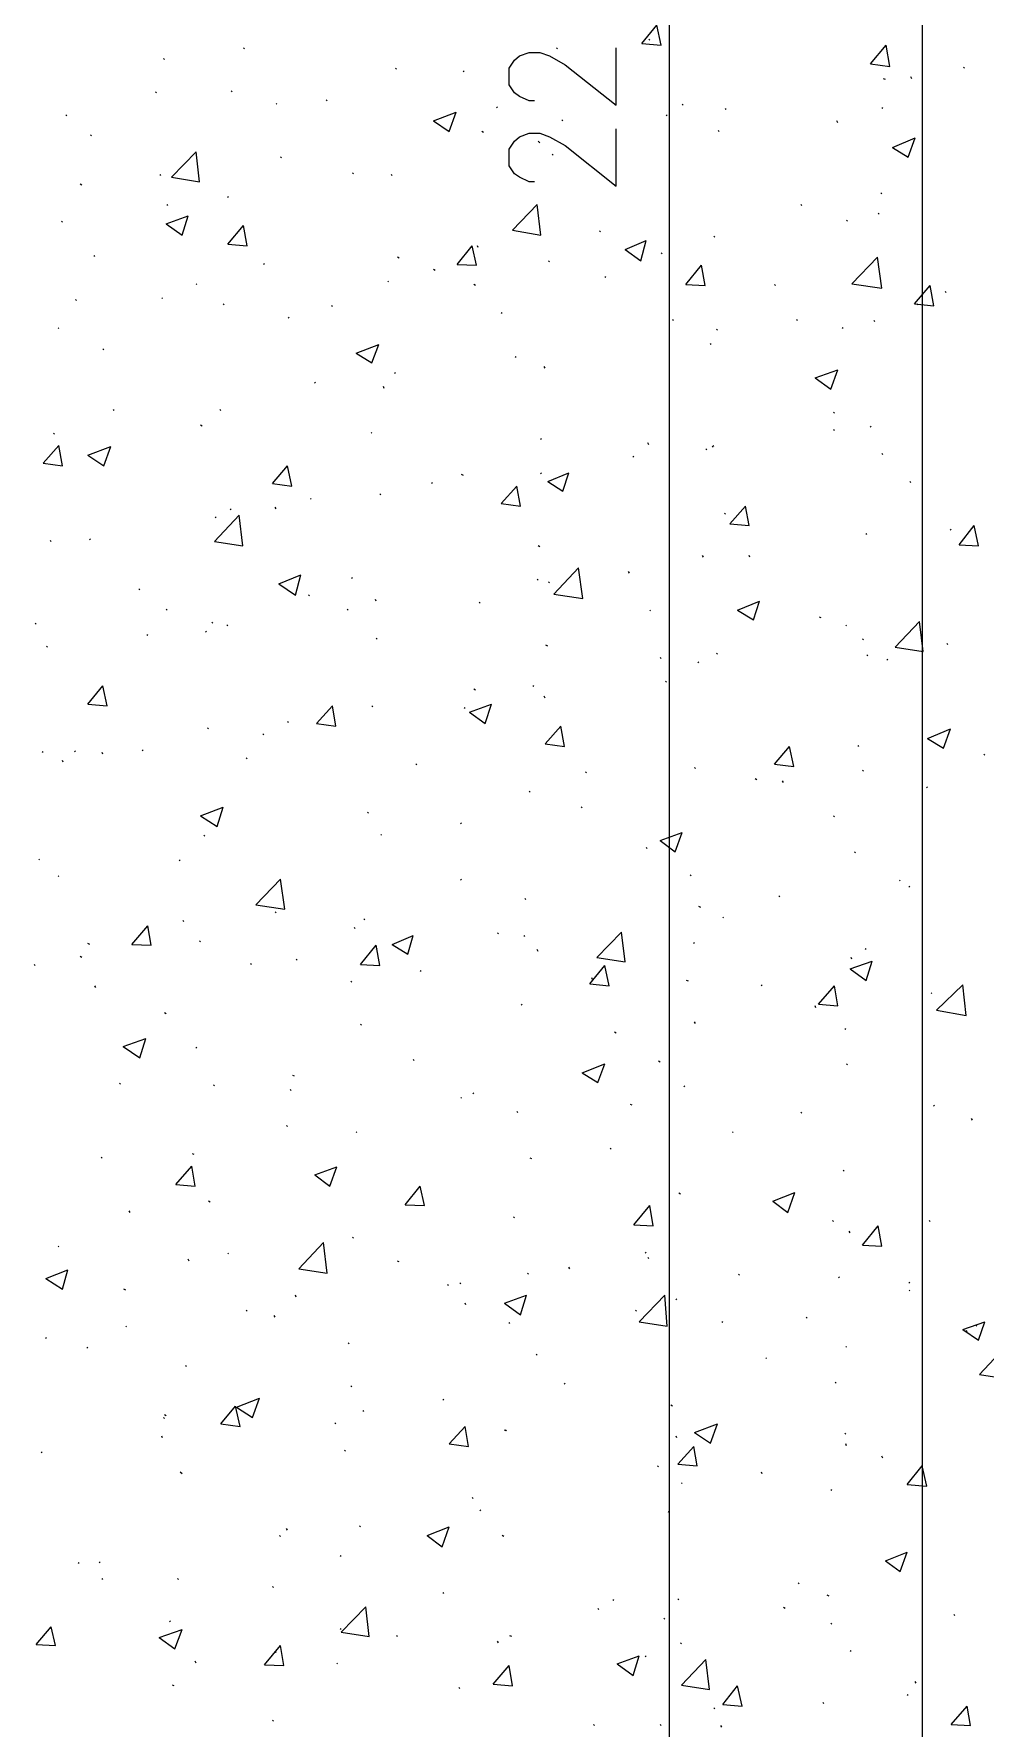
# Model space of a CAD drawing. Header units: millimetres. Extents: x 2928 to 3112, y 1220 to 1280.
# Drawn here: x 2978.854 to 2980.658, y 1248.432 to 1251.642 of the extents above; entities that cross this region are included whole.
import ezdxf

# ---------------------------------------------------------------- set-up
doc = ezdxf.new("R2010")
doc.units = ezdxf.units.MM

msp = doc.modelspace()

# ---------------------------------------------------------------- linework, layer by layer
at = {"color": 253, "linetype": 'Continuous', "lineweight": 5, "true_color": 0x9a9a9a}
msp.add_lwpolyline([(2980.05854, 1262.93893), (2980.05854, 1240.41361), (2980.05854, 1240.41361)], dxfattribs=at)
msp.add_lwpolyline([(2941.98633, 1261.55224), (2980.53854, 1261.55224), (2980.53854, 1241.8003), (2941.98633, 1241.8003)], close=True, dxfattribs=at)
at = {"color": 92, "linetype": 'Continuous', "lineweight": 13, "true_color": 0x00b800}
for points in [[(2980.00687, 1251.62377), (2980.0352, 1251.65877), (2980.0352, 1251.65877)], [(2980.02187, 1251.63044), (2980.0202, 1251.6321), (2980.0202, 1251.6321)], [(2980.04354, 1251.62044), (2980.0352, 1251.65877), (2980.0352, 1251.65877)], [(2979.25353, 1251.61377), (2979.25186, 1251.61544), (2979.25186, 1251.61544)], [(2979.84687, 1251.61377), (2979.8452, 1251.61544), (2979.8452, 1251.61544)], [(2980.00687, 1251.62377), (2980.04354, 1251.62044), (2980.04354, 1251.62044)], [(2980.44021, 1251.58544), (2980.47021, 1251.62044), (2980.47021, 1251.62044)], [(2980.47688, 1251.58044), (2980.47021, 1251.62044), (2980.47021, 1251.62044)], [(2979.10186, 1251.59377), (2979.10019, 1251.59544), (2979.10019, 1251.59544)], [(2979.54186, 1251.57544), (2979.5402, 1251.5771), (2979.5402, 1251.5771)], [(2979.6702, 1251.57044), (2979.66853, 1251.5721), (2979.66853, 1251.5721)], [(2980.44021, 1251.58544), (2980.47688, 1251.58044), (2980.47688, 1251.58044)], [(2980.61855, 1251.5771), (2980.61688, 1251.57877), (2980.61688, 1251.57877)], [(2979.23019, 1251.5321), (2979.22853, 1251.53377), (2979.22853, 1251.53377)], [(2980.46854, 1251.55543), (2980.46521, 1251.5571), (2980.46521, 1251.5571)], [(2980.51854, 1251.5571), (2980.51688, 1251.56043), (2980.51688, 1251.56043)], [(2979.08686, 1251.53043), (2979.08519, 1251.5321), (2979.08519, 1251.5321)], [(2979.31519, 1251.50877), (2979.31353, 1251.51043), (2979.31353, 1251.51043)], [(2979.41019, 1251.51543), (2979.40853, 1251.5171), (2979.40853, 1251.5171)], [(2979.73353, 1251.5021), (2979.73187, 1251.50377), (2979.73187, 1251.50377)], [(2980.0852, 1251.5071), (2980.08354, 1251.50877), (2980.08354, 1251.50877)], [(2980.46354, 1251.50043), (2980.46188, 1251.5021), (2980.46188, 1251.5021)], [(2978.91685, 1251.4871), (2978.91519, 1251.48877), (2978.91519, 1251.48877)], [(2979.61186, 1251.4771), (2979.6552, 1251.49377), (2979.6552, 1251.49377)], [(2979.61186, 1251.4771), (2979.64186, 1251.4571), (2979.64186, 1251.4571)], [(2979.64186, 1251.4571), (2979.6552, 1251.49377), (2979.6552, 1251.49377)], [(2979.85687, 1251.4771), (2979.8552, 1251.47877), (2979.8552, 1251.47877)], [(2980.0552, 1251.4871), (2980.05354, 1251.48877), (2980.05354, 1251.48877)], [(2980.16687, 1251.49877), (2980.16521, 1251.50043), (2980.16521, 1251.50043)], [(2980.37854, 1251.47377), (2980.37688, 1251.4771), (2980.37688, 1251.4771)], [(2978.96352, 1251.44877), (2978.96186, 1251.45043), (2978.96186, 1251.45043)], [(2979.70687, 1251.45543), (2979.70353, 1251.4571), (2979.70353, 1251.4571)], [(2979.81353, 1251.43543), (2979.8102, 1251.43877), (2979.8102, 1251.43877)], [(2980.15354, 1251.4571), (2980.15187, 1251.45877), (2980.15187, 1251.45877)], [(2980.48188, 1251.4271), (2980.52521, 1251.44543), (2980.52521, 1251.44543)], [(2980.51188, 1251.40877), (2980.52521, 1251.44543), (2980.52521, 1251.44543)], [(2979.11519, 1251.37043), (2979.16186, 1251.41877), (2979.16186, 1251.41877)], [(2979.16852, 1251.3621), (2979.16186, 1251.41877), (2979.16186, 1251.41877)], [(2979.32353, 1251.4071), (2979.32186, 1251.40877), (2979.32186, 1251.40877)], [(2979.83853, 1251.4121), (2979.83687, 1251.41377), (2979.83687, 1251.41377)], [(2980.48188, 1251.4271), (2980.51188, 1251.40877), (2980.51188, 1251.40877)], [(2979.09519, 1251.37377), (2979.09352, 1251.37543), (2979.09352, 1251.37543)], [(2979.4602, 1251.3771), (2979.45853, 1251.37877), (2979.45853, 1251.37877)], [(2979.53353, 1251.37377), (2979.53186, 1251.37543), (2979.53186, 1251.37543)], [(2978.94519, 1251.35543), (2978.94185, 1251.3571), (2978.94185, 1251.3571)], [(2979.11519, 1251.37043), (2979.16852, 1251.3621), (2979.16852, 1251.3621)], [(2980.46188, 1251.33877), (2980.46021, 1251.34043), (2980.46021, 1251.34043)], [(2979.10852, 1251.3171), (2979.10686, 1251.31876), (2979.10686, 1251.31876)], [(2979.22353, 1251.3321), (2979.22186, 1251.33377), (2979.22186, 1251.33377)], [(2979.76187, 1251.27043), (2979.80853, 1251.31876), (2979.80853, 1251.31876)], [(2979.8152, 1251.26043), (2979.80853, 1251.31876), (2979.80853, 1251.31876)], [(2980.31021, 1251.3171), (2980.30854, 1251.31876), (2980.30854, 1251.31876)], [(2978.90852, 1251.28543), (2978.90685, 1251.2871), (2978.90685, 1251.2871)], [(2979.10519, 1251.2821), (2979.14686, 1251.2971), (2979.14686, 1251.2971)], [(2979.10519, 1251.2821), (2979.13519, 1251.26043), (2979.13519, 1251.26043)], [(2979.13519, 1251.26043), (2979.14686, 1251.2971), (2979.14686, 1251.2971)], [(2979.22186, 1251.24376), (2979.25186, 1251.27876), (2979.25186, 1251.27876)], [(2979.25853, 1251.24043), (2979.25186, 1251.27876), (2979.25186, 1251.27876)], [(2980.39688, 1251.2871), (2980.39521, 1251.28876), (2980.39521, 1251.28876)], [(2980.45688, 1251.30043), (2980.45521, 1251.3021), (2980.45521, 1251.3021)], [(2979.76187, 1251.27043), (2979.8152, 1251.26043), (2979.8152, 1251.26043)], [(2979.92854, 1251.2671), (2979.92687, 1251.26876), (2979.92687, 1251.26876)], [(2979.9752, 1251.23376), (2980.0152, 1251.25043), (2980.0152, 1251.25043)], [(2980.0052, 1251.2121), (2980.0152, 1251.25043), (2980.0152, 1251.25043)], [(2980.14521, 1251.2571), (2980.14354, 1251.25876), (2980.14354, 1251.25876)], [(2978.97019, 1251.22043), (2978.96852, 1251.2221), (2978.96852, 1251.2221)], [(2979.22186, 1251.24376), (2979.25853, 1251.24043), (2979.25853, 1251.24043)], [(2979.54686, 1251.2171), (2979.54353, 1251.21876), (2979.54353, 1251.21876)], [(2979.65686, 1251.20543), (2979.6852, 1251.24043), (2979.6852, 1251.24043)], [(2979.69353, 1251.20376), (2979.6852, 1251.24043), (2979.6852, 1251.24043)], [(2979.69687, 1251.2371), (2979.6952, 1251.24043), (2979.6952, 1251.24043)], [(2979.83187, 1251.21043), (2979.8302, 1251.2121), (2979.8302, 1251.2121)], [(2979.9752, 1251.23376), (2980.0052, 1251.2121), (2980.0052, 1251.2121)], [(2980.0452, 1251.22543), (2980.04354, 1251.2271), (2980.04354, 1251.2271)], [(2980.40521, 1251.16876), (2980.45354, 1251.21876), (2980.45354, 1251.21876)], [(2980.46188, 1251.16043), (2980.45354, 1251.21876), (2980.45354, 1251.21876)], [(2979.29186, 1251.20543), (2979.29019, 1251.2071), (2979.29019, 1251.2071)], [(2979.6152, 1251.19376), (2979.61186, 1251.19543), (2979.61186, 1251.19543)], [(2979.65686, 1251.20543), (2979.69353, 1251.20376), (2979.69353, 1251.20376)], [(2979.93854, 1251.18043), (2979.93687, 1251.1821), (2979.93687, 1251.1821)], [(2980.0902, 1251.1671), (2980.1202, 1251.20376), (2980.1202, 1251.20376)], [(2980.12687, 1251.16543), (2980.1202, 1251.20376), (2980.1202, 1251.20376)], [(2979.16352, 1251.1671), (2979.16186, 1251.16876), (2979.16186, 1251.16876)], [(2979.52686, 1251.1721), (2979.5252, 1251.17376), (2979.5252, 1251.17376)], [(2979.69187, 1251.16543), (2979.68853, 1251.1671), (2979.68853, 1251.1671)], [(2980.0902, 1251.1671), (2980.12687, 1251.16543), (2980.12687, 1251.16543)], [(2980.26021, 1251.16543), (2980.25854, 1251.1671), (2980.25854, 1251.1671)], [(2980.40521, 1251.16876), (2980.46188, 1251.16043), (2980.46188, 1251.16043)], [(2980.52354, 1251.13043), (2980.55354, 1251.16543), (2980.55354, 1251.16543)], [(2980.56021, 1251.1271), (2980.55354, 1251.16543), (2980.55354, 1251.16543)], [(2980.58354, 1251.1521), (2980.58188, 1251.15376), (2980.58188, 1251.15376)], [(2978.93519, 1251.1371), (2978.93352, 1251.13876), (2978.93352, 1251.13876)], [(2979.09852, 1251.14043), (2979.09686, 1251.1421), (2979.09686, 1251.1421)], [(2979.21519, 1251.12876), (2979.21353, 1251.13043), (2979.21353, 1251.13043)], [(2979.42019, 1251.12543), (2979.41853, 1251.1271), (2979.41853, 1251.1271)], [(2980.52354, 1251.13043), (2980.56021, 1251.1271), (2980.56021, 1251.1271)], [(2980.53021, 1251.12876), (2980.52854, 1251.13043), (2980.52854, 1251.13043)], [(2978.90185, 1251.08376), (2978.90019, 1251.08543), (2978.90019, 1251.08543)], [(2979.33853, 1251.10376), (2979.33686, 1251.10543), (2979.33686, 1251.10543)], [(2979.74187, 1251.1121), (2979.7402, 1251.11376), (2979.7402, 1251.11376)], [(2980.06687, 1251.09876), (2980.0652, 1251.10043), (2980.0652, 1251.10043)], [(2980.30187, 1251.09876), (2980.30021, 1251.10043), (2980.30021, 1251.10043)], [(2980.38854, 1251.08376), (2980.38688, 1251.08543), (2980.38688, 1251.08543)], [(2980.44854, 1251.0971), (2980.44688, 1251.09876), (2980.44688, 1251.09876)], [(2979.4652, 1251.03709), (2979.50853, 1251.05376), (2979.50853, 1251.05376)], [(2979.4952, 1251.01876), (2979.50853, 1251.05376), (2979.50853, 1251.05376)], [(2980.13854, 1251.05376), (2980.13687, 1251.05543), (2980.13687, 1251.05543)], [(2980.15021, 1251.08043), (2980.14854, 1251.08209), (2980.14854, 1251.08209)], [(2978.98686, 1251.04376), (2978.98519, 1251.04543), (2978.98519, 1251.04543)], [(2979.4652, 1251.03709), (2979.4952, 1251.01876), (2979.4952, 1251.01876)], [(2979.76853, 1251.02876), (2979.76687, 1251.03043), (2979.76687, 1251.03043)], [(2979.5402, 1250.99876), (2979.53853, 1251.00043), (2979.53853, 1251.00043)], [(2979.82353, 1251.00876), (2979.82187, 1251.01209), (2979.82187, 1251.01209)], [(2980.33521, 1250.99043), (2980.37854, 1251.00543), (2980.37854, 1251.00543)], [(2980.33521, 1250.99043), (2980.36521, 1250.96876), (2980.36521, 1250.96876)], [(2980.36521, 1250.96876), (2980.37854, 1251.00543), (2980.37854, 1251.00543)], [(2979.38853, 1250.98043), (2979.38686, 1250.98209), (2979.38686, 1250.98209)], [(2979.51853, 1250.97043), (2979.51686, 1250.97376), (2979.51686, 1250.97376)], [(2979.00686, 1250.92876), (2979.00519, 1250.93043), (2979.00519, 1250.93043)], [(2979.20853, 1250.92876), (2979.20686, 1250.93043), (2979.20686, 1250.93043)], [(2980.37188, 1250.92376), (2980.37021, 1250.92543), (2980.37021, 1250.92543)], [(2979.17352, 1250.89876), (2979.17019, 1250.90043), (2979.17019, 1250.90043)], [(2980.37188, 1250.89043), (2980.37021, 1250.89209), (2980.37021, 1250.89209)], [(2980.44188, 1250.89709), (2980.44021, 1250.89876), (2980.44021, 1250.89876)], [(2978.87185, 1250.82876), (2978.90185, 1250.86209), (2978.90185, 1250.86209)], [(2978.89352, 1250.88376), (2978.89185, 1250.88543), (2978.89185, 1250.88543)], [(2978.90852, 1250.82376), (2978.90185, 1250.86209), (2978.90185, 1250.86209)], [(2978.95685, 1250.84376), (2979.00019, 1250.86042), (2979.00019, 1250.86042)], [(2978.98686, 1250.82376), (2979.00019, 1250.86042), (2979.00019, 1250.86042)], [(2979.4952, 1250.88543), (2979.49353, 1250.88709), (2979.49353, 1250.88709)], [(2979.81687, 1250.87376), (2979.8152, 1250.87543), (2979.8152, 1250.87543)], [(2980.0202, 1250.86376), (2980.01854, 1250.86709), (2980.01854, 1250.86709)], [(2980.14187, 1250.85876), (2980.14021, 1250.86042), (2980.14021, 1250.86042)], [(2980.14354, 1250.86042), (2980.14187, 1250.86209), (2980.14187, 1250.86209)], [(2978.87185, 1250.82876), (2978.90852, 1250.82376), (2978.90852, 1250.82376)], [(2978.95685, 1250.84376), (2978.98686, 1250.82376), (2978.98686, 1250.82376)], [(2979.99187, 1250.84042), (2979.9902, 1250.84209), (2979.9902, 1250.84209)], [(2980.13021, 1250.85376), (2980.12854, 1250.85542), (2980.12854, 1250.85542)], [(2980.46354, 1250.84542), (2980.46188, 1250.84709), (2980.46188, 1250.84709)], [(2979.30686, 1250.79042), (2979.33519, 1250.82376), (2979.33519, 1250.82376)], [(2979.34353, 1250.78542), (2979.33519, 1250.82376), (2979.33519, 1250.82376)], [(2979.66853, 1250.80542), (2979.6652, 1250.80709), (2979.6652, 1250.80709)], [(2979.81687, 1250.80876), (2979.8152, 1250.81042), (2979.8152, 1250.81042)], [(2979.82853, 1250.79376), (2979.86853, 1250.81042), (2979.86853, 1250.81042)], [(2979.85687, 1250.77542), (2979.86853, 1250.81042), (2979.86853, 1250.81042)], [(2979.30686, 1250.79042), (2979.34353, 1250.78542), (2979.34353, 1250.78542)], [(2979.51186, 1250.76876), (2979.5102, 1250.77042), (2979.5102, 1250.77042)], [(2979.6102, 1250.79042), (2979.60853, 1250.79209), (2979.60853, 1250.79209)], [(2979.7402, 1250.75209), (2979.7702, 1250.78542), (2979.7702, 1250.78542)], [(2979.77687, 1250.74709), (2979.7702, 1250.78542), (2979.7702, 1250.78542)], [(2979.82853, 1250.79376), (2979.85687, 1250.77542), (2979.85687, 1250.77542)], [(2980.51688, 1250.79209), (2980.51521, 1250.79376), (2980.51521, 1250.79376)], [(2979.19686, 1250.68042), (2979.24353, 1250.73042), (2979.24353, 1250.73042)], [(2979.22853, 1250.74042), (2979.22686, 1250.74209), (2979.22686, 1250.74209)], [(2979.25019, 1250.67209), (2979.24353, 1250.73042), (2979.24353, 1250.73042)], [(2979.31353, 1250.74209), (2979.31186, 1250.74542), (2979.31186, 1250.74542)], [(2979.38019, 1250.76042), (2979.37853, 1250.76209), (2979.37853, 1250.76209)], [(2979.7402, 1250.75209), (2979.77687, 1250.74709), (2979.77687, 1250.74709)], [(2980.16521, 1250.73209), (2980.16354, 1250.73376), (2980.16354, 1250.73376)], [(2980.17354, 1250.71376), (2980.20354, 1250.74709), (2980.20354, 1250.74709)], [(2980.21021, 1250.71042), (2980.20354, 1250.74709), (2980.20354, 1250.74709)], [(2979.20019, 1250.72542), (2979.19853, 1250.72709), (2979.19853, 1250.72709)], [(2980.17354, 1250.71376), (2980.21021, 1250.71042), (2980.21021, 1250.71042)], [(2980.59354, 1250.70209), (2980.59188, 1250.70376), (2980.59188, 1250.70376)], [(2980.60855, 1250.67376), (2980.63688, 1250.71042), (2980.63688, 1250.71042)], [(2980.64521, 1250.67209), (2980.63688, 1250.71042), (2980.63688, 1250.71042)], [(2978.88685, 1250.68042), (2978.88519, 1250.68209), (2978.88519, 1250.68209)], [(2978.96186, 1250.68376), (2978.96019, 1250.68542), (2978.96019, 1250.68542)], [(2979.19686, 1250.68042), (2979.25019, 1250.67209), (2979.25019, 1250.67209)], [(2979.81353, 1250.67042), (2979.8102, 1250.67209), (2979.8102, 1250.67209)], [(2980.43354, 1250.69376), (2980.43188, 1250.69542), (2980.43188, 1250.69542)], [(2980.60855, 1250.67376), (2980.64521, 1250.67209), (2980.64521, 1250.67209)], [(2980.12354, 1250.65042), (2980.12187, 1250.65376), (2980.12187, 1250.65376)], [(2980.21187, 1250.65042), (2980.21021, 1250.65376), (2980.21021, 1250.65376)], [(2979.31853, 1250.60042), (2979.36019, 1250.61709), (2979.36019, 1250.61709)], [(2979.35019, 1250.57875), (2979.36019, 1250.61709), (2979.36019, 1250.61709)], [(2979.45853, 1250.61042), (2979.45686, 1250.61209), (2979.45686, 1250.61209)], [(2979.8102, 1250.60709), (2979.80853, 1250.60875), (2979.80853, 1250.60875)], [(2979.83187, 1250.60209), (2979.8302, 1250.60375), (2979.8302, 1250.60375)], [(2979.8402, 1250.58042), (2979.88687, 1250.63042), (2979.88687, 1250.63042)], [(2979.8952, 1250.57209), (2979.88687, 1250.63042), (2979.88687, 1250.63042)], [(2979.98354, 1250.62042), (2979.98187, 1250.62375), (2979.98187, 1250.62375)], [(2979.05519, 1250.58875), (2979.05352, 1250.59042), (2979.05352, 1250.59042)], [(2979.31853, 1250.60042), (2979.35019, 1250.57875), (2979.35019, 1250.57875)], [(2979.37686, 1250.57709), (2979.37519, 1250.57875), (2979.37519, 1250.57875)], [(2979.50353, 1250.56709), (2979.50186, 1250.57042), (2979.50186, 1250.57042)], [(2979.8402, 1250.58042), (2979.8952, 1250.57209), (2979.8952, 1250.57209)], [(2979.10686, 1250.55042), (2979.10519, 1250.55209), (2979.10519, 1250.55209)], [(2979.4502, 1250.55042), (2979.44853, 1250.55209), (2979.44853, 1250.55209)], [(2979.7002, 1250.56375), (2979.69853, 1250.56542), (2979.69853, 1250.56542)], [(2980.02354, 1250.54875), (2980.02187, 1250.55042), (2980.02187, 1250.55042)], [(2980.18854, 1250.55042), (2980.23021, 1250.56709), (2980.23021, 1250.56709)], [(2980.18854, 1250.55042), (2980.21854, 1250.53209), (2980.21854, 1250.53209)], [(2980.21854, 1250.53209), (2980.23021, 1250.56709), (2980.23021, 1250.56709)], [(2978.85852, 1250.52375), (2978.85685, 1250.52542), (2978.85685, 1250.52542)], [(2979.18186, 1250.50875), (2979.18019, 1250.51042), (2979.18019, 1250.51042)], [(2979.19352, 1250.52542), (2979.19186, 1250.52709), (2979.19186, 1250.52709)], [(2979.22186, 1250.52042), (2979.22019, 1250.52209), (2979.22019, 1250.52209)], [(2980.34687, 1250.53542), (2980.34354, 1250.53709), (2980.34354, 1250.53709)], [(2980.39521, 1250.52042), (2980.39354, 1250.52209), (2980.39354, 1250.52209)], [(2980.48688, 1250.48042), (2980.53354, 1250.52875), (2980.53354, 1250.52875)], [(2980.54021, 1250.47209), (2980.53354, 1250.52875), (2980.53354, 1250.52875)], [(2978.88019, 1250.48042), (2978.87852, 1250.48209), (2978.87852, 1250.48209)], [(2979.07019, 1250.50209), (2979.06852, 1250.50375), (2979.06852, 1250.50375)], [(2979.5052, 1250.49542), (2979.50353, 1250.49709), (2979.50353, 1250.49709)], [(2979.82853, 1250.48209), (2979.8252, 1250.48375), (2979.8252, 1250.48375)], [(2980.42688, 1250.49375), (2980.42521, 1250.49542), (2980.42521, 1250.49542)], [(2980.48688, 1250.48042), (2980.54021, 1250.47209), (2980.54021, 1250.47209)], [(2980.58688, 1250.48542), (2980.58521, 1250.48709), (2980.58521, 1250.48709)], [(2980.04354, 1250.45875), (2980.04187, 1250.46042), (2980.04187, 1250.46042)], [(2980.1152, 1250.45042), (2980.11354, 1250.45209), (2980.11354, 1250.45209)], [(2980.15021, 1250.46709), (2980.14854, 1250.46875), (2980.14854, 1250.46875)], [(2980.43521, 1250.46375), (2980.43354, 1250.46542), (2980.43354, 1250.46542)], [(2980.47354, 1250.45542), (2980.47188, 1250.45709), (2980.47188, 1250.45709)], [(2980.05354, 1250.41375), (2980.05187, 1250.41542), (2980.05187, 1250.41542)], [(2978.95685, 1250.37208), (2978.98519, 1250.40709), (2978.98519, 1250.40709)], [(2978.99352, 1250.36875), (2978.98519, 1250.40709), (2978.98519, 1250.40709)], [(2979.69187, 1250.39875), (2979.68853, 1250.40042), (2979.68853, 1250.40042)], [(2979.80187, 1250.40542), (2979.8002, 1250.40709), (2979.8002, 1250.40709)], [(2979.82353, 1250.38375), (2979.82187, 1250.38708), (2979.82187, 1250.38708)], [(2978.95685, 1250.37208), (2978.99352, 1250.36875), (2978.99352, 1250.36875)], [(2979.39019, 1250.33542), (2979.42019, 1250.36875), (2979.42019, 1250.36875)], [(2979.42686, 1250.33042), (2979.42019, 1250.36875), (2979.42019, 1250.36875)], [(2979.49686, 1250.36708), (2979.4952, 1250.36875), (2979.4952, 1250.36875)], [(2979.67187, 1250.36375), (2979.6702, 1250.36542), (2979.6702, 1250.36542)], [(2979.6802, 1250.35708), (2979.72187, 1250.37208), (2979.72187, 1250.37208)], [(2979.6802, 1250.35708), (2979.7102, 1250.33542), (2979.7102, 1250.33542)], [(2979.7102, 1250.33542), (2979.72187, 1250.37208), (2979.72187, 1250.37208)], [(2979.18519, 1250.32542), (2979.18352, 1250.32708), (2979.18352, 1250.32708)], [(2979.29019, 1250.31375), (2979.28853, 1250.31542), (2979.28853, 1250.31542)], [(2979.33686, 1250.33708), (2979.33519, 1250.33875), (2979.33519, 1250.33875)], [(2979.39019, 1250.33542), (2979.42686, 1250.33042), (2979.42686, 1250.33042)], [(2979.82353, 1250.29708), (2979.85353, 1250.33042), (2979.85353, 1250.33042)], [(2979.8602, 1250.29208), (2979.85353, 1250.33042), (2979.85353, 1250.33042)], [(2980.54854, 1250.30708), (2980.59188, 1250.32542), (2980.59188, 1250.32542)], [(2980.57854, 1250.28875), (2980.59188, 1250.32542), (2980.59188, 1250.32542)], [(2978.87185, 1250.28042), (2978.87019, 1250.28208), (2978.87019, 1250.28208)], [(2978.93352, 1250.28208), (2978.93185, 1250.28375), (2978.93185, 1250.28375)], [(2979.06186, 1250.28375), (2979.06019, 1250.28542), (2979.06019, 1250.28542)], [(2979.82353, 1250.29708), (2979.8602, 1250.29208), (2979.8602, 1250.29208)], [(2980.25854, 1250.25875), (2980.28687, 1250.29208), (2980.28687, 1250.29208)], [(2980.29521, 1250.25375), (2980.28687, 1250.29208), (2980.28687, 1250.29208)], [(2980.41854, 1250.29208), (2980.41688, 1250.29375), (2980.41688, 1250.29375)], [(2980.54854, 1250.30708), (2980.57854, 1250.28875), (2980.57854, 1250.28875)], [(2978.91019, 1250.26208), (2978.90852, 1250.26542), (2978.90852, 1250.26542)], [(2978.98519, 1250.27708), (2978.98352, 1250.28042), (2978.98352, 1250.28042)], [(2979.25853, 1250.26875), (2979.25686, 1250.27042), (2979.25686, 1250.27042)], [(2979.5802, 1250.25708), (2979.57853, 1250.25875), (2979.57853, 1250.25875)], [(2980.10854, 1250.25042), (2980.10687, 1250.25208), (2980.10687, 1250.25208)], [(2980.25854, 1250.25875), (2980.29521, 1250.25375), (2980.29521, 1250.25375)], [(2980.65688, 1250.27542), (2980.65521, 1250.27708), (2980.65521, 1250.27708)], [(2979.90187, 1250.24208), (2979.9002, 1250.24375), (2979.9002, 1250.24375)], [(2980.22521, 1250.22875), (2980.22187, 1250.23042), (2980.22187, 1250.23042)], [(2980.27521, 1250.22375), (2980.27354, 1250.22708), (2980.27354, 1250.22708)], [(2980.42688, 1250.24542), (2980.42521, 1250.24708), (2980.42521, 1250.24708)], [(2979.7952, 1250.20542), (2979.79353, 1250.20708), (2979.79353, 1250.20708)], [(2980.54854, 1250.21375), (2980.54688, 1250.21542), (2980.54688, 1250.21542)], [(2979.17019, 1250.16041), (2979.21353, 1250.17708), (2979.21353, 1250.17708)], [(2979.17019, 1250.16041), (2979.20186, 1250.14041), (2979.20186, 1250.14041)], [(2979.20186, 1250.14041), (2979.21353, 1250.17708), (2979.21353, 1250.17708)], [(2979.48853, 1250.16542), (2979.48686, 1250.16708), (2979.48686, 1250.16708)], [(2979.89353, 1250.17542), (2979.89187, 1250.17708), (2979.89187, 1250.17708)], [(2980.37188, 1250.15875), (2980.37021, 1250.16041), (2980.37021, 1250.16041)], [(2979.17852, 1250.12208), (2979.17686, 1250.12375), (2979.17686, 1250.12375)], [(2979.51353, 1250.12375), (2979.51186, 1250.12541), (2979.51186, 1250.12541)], [(2979.6652, 1250.14541), (2979.66353, 1250.14708), (2979.66353, 1250.14708)], [(2980.04187, 1250.11375), (2980.08354, 1250.12875), (2980.08354, 1250.12875)], [(2980.0702, 1250.09208), (2980.08354, 1250.12875), (2980.08354, 1250.12875)], [(2980.01687, 1250.09875), (2980.0152, 1250.10041), (2980.0152, 1250.10041)], [(2980.04187, 1250.11375), (2980.0702, 1250.09208), (2980.0702, 1250.09208)], [(2980.41188, 1250.09041), (2980.41021, 1250.09208), (2980.41021, 1250.09208)], [(2978.86519, 1250.07708), (2978.86352, 1250.07875), (2978.86352, 1250.07875)], [(2979.13186, 1250.07541), (2979.13019, 1250.07708), (2979.13019, 1250.07708)], [(2978.90185, 1250.04541), (2978.90019, 1250.04708), (2978.90019, 1250.04708)], [(2979.27519, 1249.99208), (2979.32186, 1250.04041), (2979.32186, 1250.04041)], [(2979.33019, 1249.98375), (2979.32186, 1250.04041), (2979.32186, 1250.04041)], [(2979.6652, 1250.03875), (2979.66353, 1250.04041), (2979.66353, 1250.04041)], [(2980.1002, 1250.04708), (2980.09854, 1250.04875), (2980.09854, 1250.04875)], [(2980.49688, 1250.03708), (2980.49521, 1250.03875), (2980.49521, 1250.03875)], [(2980.51521, 1250.02541), (2980.51354, 1250.02708), (2980.51354, 1250.02708)], [(2979.27519, 1249.99208), (2979.33019, 1249.98375), (2979.33019, 1249.98375)], [(2979.78687, 1250.00208), (2979.7852, 1250.00375), (2979.7852, 1250.00375)], [(2980.26854, 1250.00708), (2980.26687, 1250.00875), (2980.26687, 1250.00875)], [(2979.13852, 1249.96041), (2979.13686, 1249.96208), (2979.13686, 1249.96208)], [(2979.31353, 1249.97708), (2979.31186, 1249.97875), (2979.31186, 1249.97875)], [(2979.48186, 1249.96375), (2979.4802, 1249.96541), (2979.4802, 1249.96541)], [(2980.11854, 1249.98708), (2980.1152, 1249.98875), (2980.1152, 1249.98875)], [(2980.16187, 1249.96708), (2980.16021, 1249.96875), (2980.16021, 1249.96875)], [(2979.04019, 1249.91708), (2979.07019, 1249.95208), (2979.07019, 1249.95208)], [(2979.07686, 1249.91541), (2979.07019, 1249.95208), (2979.07019, 1249.95208)], [(2979.46353, 1249.94708), (2979.46186, 1249.94875), (2979.46186, 1249.94875)], [(2979.53353, 1249.91708), (2979.57353, 1249.93375), (2979.57353, 1249.93375)], [(2979.56353, 1249.89874), (2979.57353, 1249.93375), (2979.57353, 1249.93375)], [(2979.7352, 1249.93708), (2979.73353, 1249.93875), (2979.73353, 1249.93875)], [(2979.7852, 1249.93208), (2979.78353, 1249.93375), (2979.78353, 1249.93375)], [(2979.92187, 1249.89208), (2979.96854, 1249.94041), (2979.96854, 1249.94041)], [(2979.9752, 1249.88374), (2979.96854, 1249.94041), (2979.96854, 1249.94041)], [(2978.96019, 1249.91708), (2978.95685, 1249.91874), (2978.95685, 1249.91874)], [(2979.04019, 1249.91708), (2979.07686, 1249.91541), (2979.07686, 1249.91541)], [(2979.17019, 1249.92208), (2979.16852, 1249.92374), (2979.16852, 1249.92374)], [(2979.47353, 1249.87874), (2979.50353, 1249.91541), (2979.50353, 1249.91541)], [(2979.5102, 1249.87708), (2979.50353, 1249.91541), (2979.50353, 1249.91541)], [(2979.5052, 1249.90708), (2979.50353, 1249.90874), (2979.50353, 1249.90874)], [(2979.53353, 1249.91708), (2979.56353, 1249.89874), (2979.56353, 1249.89874)], [(2979.8102, 1249.90374), (2979.80853, 1249.90708), (2979.80853, 1249.90708)], [(2980.10687, 1249.91874), (2980.1052, 1249.92041), (2980.1052, 1249.92041)], [(2980.43188, 1249.90708), (2980.43021, 1249.90874), (2980.43021, 1249.90874)], [(2978.85685, 1249.87708), (2978.85519, 1249.87874), (2978.85519, 1249.87874)], [(2978.94519, 1249.89208), (2978.94185, 1249.89374), (2978.94185, 1249.89374)], [(2979.26686, 1249.87874), (2979.26519, 1249.88041), (2979.26519, 1249.88041)], [(2979.35353, 1249.88708), (2979.35186, 1249.88874), (2979.35186, 1249.88874)], [(2979.47353, 1249.87874), (2979.5102, 1249.87708), (2979.5102, 1249.87708)], [(2979.58853, 1249.86541), (2979.58686, 1249.86708), (2979.58686, 1249.86708)], [(2979.90854, 1249.84208), (2979.93687, 1249.87708), (2979.93687, 1249.87708)], [(2979.92187, 1249.89208), (2979.9752, 1249.88374), (2979.9752, 1249.88374)], [(2979.9452, 1249.83874), (2979.93687, 1249.87708), (2979.93687, 1249.87708)], [(2980.40188, 1249.87041), (2980.44354, 1249.88541), (2980.44354, 1249.88541)], [(2980.40188, 1249.87041), (2980.43188, 1249.84874), (2980.43188, 1249.84874)], [(2980.40521, 1249.88874), (2980.40354, 1249.89208), (2980.40354, 1249.89208)], [(2980.43188, 1249.84874), (2980.44354, 1249.88541), (2980.44354, 1249.88541)], [(2978.97186, 1249.83541), (2978.97019, 1249.83874), (2978.97019, 1249.83874)], [(2979.45686, 1249.84541), (2979.4552, 1249.84708), (2979.4552, 1249.84708)], [(2979.90854, 1249.84208), (2979.9452, 1249.83874), (2979.9452, 1249.83874)], [(2979.91354, 1249.85041), (2979.91187, 1249.85374), (2979.91187, 1249.85374)], [(2980.0952, 1249.84708), (2980.09187, 1249.84874), (2980.09187, 1249.84874)], [(2980.23521, 1249.83874), (2980.23354, 1249.84041), (2980.23354, 1249.84041)], [(2980.34187, 1249.80374), (2980.37188, 1249.83874), (2980.37188, 1249.83874)], [(2980.37854, 1249.80041), (2980.37188, 1249.83874), (2980.37188, 1249.83874)], [(2980.56521, 1249.79208), (2980.61521, 1249.84041), (2980.61521, 1249.84041)], [(2980.62188, 1249.78208), (2980.61521, 1249.84041), (2980.61521, 1249.84041)], [(2979.7802, 1249.80208), (2979.77853, 1249.80374), (2979.77853, 1249.80374)], [(2980.33687, 1249.79708), (2980.33521, 1249.80041), (2980.33521, 1249.80041)], [(2980.34187, 1249.80374), (2980.37854, 1249.80041), (2980.37854, 1249.80041)], [(2980.55688, 1249.82374), (2980.55521, 1249.82541), (2980.55521, 1249.82541)], [(2979.10519, 1249.78541), (2979.10186, 1249.78708), (2979.10186, 1249.78708)], [(2980.10854, 1249.76708), (2980.10687, 1249.77041), (2980.10687, 1249.77041)], [(2980.56521, 1249.79208), (2980.62188, 1249.78208), (2980.62188, 1249.78208)], [(2979.02352, 1249.72374), (2979.06686, 1249.73874), (2979.06686, 1249.73874)], [(2979.05519, 1249.70208), (2979.06686, 1249.73874), (2979.06686, 1249.73874)], [(2979.4752, 1249.76374), (2979.47353, 1249.76541), (2979.47353, 1249.76541)], [(2979.95854, 1249.74874), (2979.9552, 1249.75041), (2979.9552, 1249.75041)], [(2980.39354, 1249.75541), (2980.39188, 1249.75708), (2980.39188, 1249.75708)], [(2979.02352, 1249.72374), (2979.05519, 1249.70208), (2979.05519, 1249.70208)], [(2979.16352, 1249.72041), (2979.16186, 1249.72208), (2979.16186, 1249.72208)], [(2979.5752, 1249.69708), (2979.57353, 1249.69874), (2979.57353, 1249.69874)], [(2979.89353, 1249.67374), (2979.93687, 1249.69041), (2979.93687, 1249.69041)], [(2979.89353, 1249.67374), (2979.92354, 1249.65541), (2979.92354, 1249.65541)], [(2979.92354, 1249.65541), (2979.93687, 1249.69041), (2979.93687, 1249.69041)], [(2980.04187, 1249.69374), (2980.03854, 1249.69541), (2980.03854, 1249.69541)], [(2980.39688, 1249.68874), (2980.39521, 1249.69041), (2980.39521, 1249.69041)], [(2979.01852, 1249.65207), (2979.01686, 1249.65374), (2979.01686, 1249.65374)], [(2979.19686, 1249.64874), (2979.19519, 1249.65041), (2979.19519, 1249.65041)], [(2979.34186, 1249.64041), (2979.34019, 1249.64207), (2979.34019, 1249.64207)], [(2979.34853, 1249.66707), (2979.34519, 1249.66874), (2979.34519, 1249.66874)], [(2980.08854, 1249.64707), (2980.08687, 1249.64874), (2980.08687, 1249.64874)], [(2979.6652, 1249.62541), (2979.66353, 1249.62707), (2979.66353, 1249.62707)], [(2979.68853, 1249.63374), (2979.68687, 1249.63541), (2979.68687, 1249.63541)], [(2979.98854, 1249.61207), (2979.9852, 1249.61374), (2979.9852, 1249.61374)], [(2980.56188, 1249.61041), (2980.56021, 1249.61207), (2980.56021, 1249.61207)], [(2979.77187, 1249.59874), (2979.7702, 1249.60041), (2979.7702, 1249.60041)], [(2980.31021, 1249.59707), (2980.30854, 1249.59874), (2980.30854, 1249.59874)], [(2980.63355, 1249.58374), (2980.63188, 1249.58707), (2980.63188, 1249.58707)], [(2979.33519, 1249.57207), (2979.33353, 1249.57374), (2979.33353, 1249.57374)], [(2979.46686, 1249.56041), (2979.4652, 1249.56207), (2979.4652, 1249.56207)], [(2980.18021, 1249.56041), (2980.17854, 1249.56207), (2980.17854, 1249.56207)], [(2978.98352, 1249.51207), (2978.98186, 1249.51374), (2978.98186, 1249.51374)], [(2979.15852, 1249.51874), (2979.15519, 1249.52041), (2979.15519, 1249.52041)], [(2979.79853, 1249.51041), (2979.7952, 1249.51207), (2979.7952, 1249.51207)], [(2979.94854, 1249.52874), (2979.94687, 1249.53041), (2979.94687, 1249.53041)], [(2979.12352, 1249.46207), (2979.15352, 1249.49707), (2979.15352, 1249.49707)], [(2979.16019, 1249.45874), (2979.15352, 1249.49707), (2979.15352, 1249.49707)], [(2979.38686, 1249.48041), (2979.42853, 1249.49541), (2979.42853, 1249.49541)], [(2979.38686, 1249.48041), (2979.41519, 1249.45874), (2979.41519, 1249.45874)], [(2979.41519, 1249.45874), (2979.42853, 1249.49541), (2979.42853, 1249.49541)], [(2980.39021, 1249.48707), (2980.38854, 1249.48874), (2980.38854, 1249.48874)], [(2979.12352, 1249.46207), (2979.16019, 1249.45874), (2979.16019, 1249.45874)], [(2979.41519, 1249.45874), (2979.41353, 1249.4604), (2979.41353, 1249.4604)], [(2979.55853, 1249.42374), (2979.58686, 1249.45874), (2979.58686, 1249.45874)], [(2979.5952, 1249.42207), (2979.58686, 1249.45874), (2979.58686, 1249.45874)], [(2980.25521, 1249.4304), (2980.29687, 1249.44707), (2980.29687, 1249.44707)], [(2980.28354, 1249.40874), (2980.29687, 1249.44707), (2980.29687, 1249.44707)], [(2979.18852, 1249.42874), (2979.18519, 1249.4304), (2979.18519, 1249.4304)], [(2979.55853, 1249.42374), (2979.5952, 1249.42207), (2979.5952, 1249.42207)], [(2979.99187, 1249.3854), (2980.02187, 1249.42207), (2980.02187, 1249.42207)], [(2980.02854, 1249.38374), (2980.02187, 1249.42207), (2980.02187, 1249.42207)], [(2980.0802, 1249.44374), (2980.07687, 1249.4454), (2980.07687, 1249.4454)], [(2980.25521, 1249.4304), (2980.28354, 1249.40874), (2980.28354, 1249.40874)], [(2979.03686, 1249.40874), (2979.03519, 1249.41207), (2979.03519, 1249.41207)], [(2979.7652, 1249.39874), (2979.76353, 1249.4004), (2979.76353, 1249.4004)], [(2979.99187, 1249.3854), (2980.02854, 1249.38374), (2980.02854, 1249.38374)], [(2980.37021, 1249.39207), (2980.36854, 1249.39374), (2980.36854, 1249.39374)], [(2980.42521, 1249.34707), (2980.45521, 1249.38374), (2980.45521, 1249.38374)], [(2980.46188, 1249.3454), (2980.45521, 1249.38374), (2980.45521, 1249.38374)], [(2980.55354, 1249.39207), (2980.55188, 1249.39374), (2980.55188, 1249.39374)], [(2979.35686, 1249.30207), (2979.40353, 1249.35207), (2979.40353, 1249.35207)], [(2979.41019, 1249.29374), (2979.40353, 1249.35207), (2979.40353, 1249.35207)], [(2979.4602, 1249.3604), (2979.45853, 1249.36207), (2979.45853, 1249.36207)], [(2980.40188, 1249.3704), (2980.40021, 1249.37374), (2980.40021, 1249.37374)], [(2978.90185, 1249.34374), (2978.90019, 1249.3454), (2978.90019, 1249.3454)], [(2979.14852, 1249.31707), (2979.14686, 1249.3204), (2979.14686, 1249.3204)], [(2979.22353, 1249.3304), (2979.22186, 1249.33207), (2979.22186, 1249.33207)], [(2980.0152, 1249.33207), (2980.01354, 1249.33374), (2980.01354, 1249.33374)], [(2980.0202, 1249.32207), (2980.01854, 1249.32374), (2980.01854, 1249.32374)], [(2980.42521, 1249.34707), (2980.46188, 1249.3454), (2980.46188, 1249.3454)], [(2978.87685, 1249.28374), (2978.91852, 1249.3004), (2978.91852, 1249.3004)], [(2978.90852, 1249.26374), (2978.91852, 1249.3004), (2978.91852, 1249.3004)], [(2979.35686, 1249.30207), (2979.41019, 1249.29374), (2979.41019, 1249.29374)], [(2979.54686, 1249.3154), (2979.54353, 1249.31707), (2979.54353, 1249.31707)], [(2979.79187, 1249.29207), (2979.7902, 1249.29374), (2979.7902, 1249.29374)], [(2979.8702, 1249.30207), (2979.86853, 1249.3054), (2979.86853, 1249.3054)], [(2980.19187, 1249.2904), (2980.19021, 1249.29207), (2980.19021, 1249.29207)], [(2980.38188, 1249.2854), (2980.38021, 1249.28707), (2980.38021, 1249.28707)], [(2978.87685, 1249.28374), (2978.90852, 1249.26374), (2978.90852, 1249.26374)], [(2979.02852, 1249.26207), (2979.02519, 1249.26374), (2979.02519, 1249.26374)], [(2979.6402, 1249.2704), (2979.63853, 1249.27207), (2979.63853, 1249.27207)], [(2979.66353, 1249.27374), (2979.66187, 1249.2754), (2979.66187, 1249.2754)], [(2980.51521, 1249.2754), (2980.51354, 1249.27707), (2980.51354, 1249.27707)], [(2980.51521, 1249.2604), (2980.51354, 1249.26207), (2980.51354, 1249.26207)], [(2979.25853, 1249.22207), (2979.25686, 1249.22373), (2979.25686, 1249.22373)], [(2979.35186, 1249.24874), (2979.35019, 1249.25207), (2979.35019, 1249.25207)], [(2979.67353, 1249.23374), (2979.67187, 1249.23707), (2979.67187, 1249.23707)], [(2979.74687, 1249.23707), (2979.78853, 1249.25207), (2979.78853, 1249.25207)], [(2979.74687, 1249.23707), (2979.77687, 1249.2154), (2979.77687, 1249.2154)], [(2979.77687, 1249.2154), (2979.78853, 1249.25207), (2979.78853, 1249.25207)], [(2979.99687, 1249.22207), (2979.9952, 1249.22373), (2979.9952, 1249.22373)], [(2980.00187, 1249.20207), (2980.0502, 1249.25207), (2980.0502, 1249.25207)], [(2980.0552, 1249.19373), (2980.0502, 1249.25207), (2980.0502, 1249.25207)], [(2980.07354, 1249.24374), (2980.07187, 1249.2454), (2980.07187, 1249.2454)], [(2979.03019, 1249.19207), (2979.02852, 1249.19373), (2979.02852, 1249.19373)], [(2979.31186, 1249.2104), (2979.31019, 1249.21373), (2979.31019, 1249.21373)], [(2979.75687, 1249.19873), (2979.7552, 1249.2004), (2979.7552, 1249.2004)], [(2980.00187, 1249.20207), (2980.0552, 1249.19373), (2980.0552, 1249.19373)], [(2980.16021, 1249.2004), (2980.15854, 1249.20207), (2980.15854, 1249.20207)], [(2980.32021, 1249.20873), (2980.31854, 1249.2104), (2980.31854, 1249.2104)], [(2980.61521, 1249.18707), (2980.65688, 1249.20207), (2980.65688, 1249.20207)], [(2980.64188, 1249.19373), (2980.64021, 1249.1954), (2980.64021, 1249.1954)], [(2980.64521, 1249.16707), (2980.65688, 1249.20207), (2980.65688, 1249.20207)], [(2978.87852, 1249.1704), (2978.87685, 1249.17207), (2978.87685, 1249.17207)], [(2979.45186, 1249.1604), (2979.4502, 1249.16207), (2979.4502, 1249.16207)], [(2980.61521, 1249.18707), (2980.64521, 1249.16707), (2980.64521, 1249.16707)], [(2980.62355, 1249.18373), (2980.62188, 1249.1854), (2980.62188, 1249.1854)], [(2978.95685, 1249.15207), (2978.95519, 1249.15373), (2978.95519, 1249.15373)], [(2979.80853, 1249.13873), (2979.80687, 1249.1404), (2979.80687, 1249.1404)], [(2980.24354, 1249.13207), (2980.24187, 1249.13373), (2980.24187, 1249.13373)], [(2980.39521, 1249.15373), (2980.39354, 1249.1554), (2980.39354, 1249.1554)], [(2980.64688, 1249.10207), (2980.69355, 1249.15207), (2980.69355, 1249.15207)], [(2979.14352, 1249.11707), (2979.14186, 1249.11873), (2979.14186, 1249.11873)], [(2980.64688, 1249.10207), (2980.70021, 1249.09373), (2980.70021, 1249.09373)], [(2979.45686, 1249.07873), (2979.4552, 1249.0804), (2979.4552, 1249.0804)], [(2979.86187, 1249.08373), (2979.8602, 1249.0854), (2979.8602, 1249.0854)], [(2980.37521, 1249.0854), (2980.37354, 1249.08707), (2980.37354, 1249.08707)], [(2979.20853, 1249.00873), (2979.23686, 1249.04207), (2979.23686, 1249.04207)], [(2979.24519, 1249.00373), (2979.23686, 1249.04207), (2979.23686, 1249.04207)], [(2979.23853, 1249.0404), (2979.28186, 1249.05707), (2979.28186, 1249.05707)], [(2979.23853, 1249.0404), (2979.26853, 1249.0204), (2979.26853, 1249.0204)], [(2979.26853, 1249.0204), (2979.28186, 1249.05707), (2979.28186, 1249.05707)], [(2979.4802, 1249.03207), (2979.47853, 1249.03373), (2979.47853, 1249.03373)], [(2979.63186, 1249.05373), (2979.6302, 1249.0554), (2979.6302, 1249.0554)], [(2980.0652, 1249.04207), (2980.06187, 1249.04373), (2980.06187, 1249.04373)], [(2979.10186, 1249.01873), (2979.10019, 1249.0204), (2979.10019, 1249.0204)], [(2979.10519, 1249.02373), (2979.10186, 1249.0254), (2979.10186, 1249.0254)], [(2979.20853, 1249.00873), (2979.24519, 1249.00373), (2979.24519, 1249.00373)], [(2979.42686, 1249.00873), (2979.42519, 1249.0104), (2979.42519, 1249.0104)], [(2979.64186, 1248.9704), (2979.67187, 1249.00373), (2979.67187, 1249.00373)], [(2979.67853, 1248.9654), (2979.67187, 1249.00373), (2979.67187, 1249.00373)], [(2979.74853, 1248.9954), (2979.74687, 1248.99707), (2979.74687, 1248.99707)], [(2979.7502, 1248.9954), (2979.74853, 1248.99707), (2979.74853, 1248.99707)], [(2980.10687, 1248.99206), (2980.15021, 1249.00873), (2980.15021, 1249.00873)], [(2980.13687, 1248.97206), (2980.15021, 1249.00873), (2980.15021, 1249.00873)], [(2979.09852, 1248.98206), (2979.09686, 1248.9854), (2979.09686, 1248.9854)], [(2979.64186, 1248.9704), (2979.67853, 1248.9654), (2979.67853, 1248.9654)], [(2980.07354, 1248.98206), (2980.07187, 1248.9854), (2980.07187, 1248.9854)], [(2980.0752, 1248.93206), (2980.1052, 1248.9654), (2980.1052, 1248.9654)], [(2980.11187, 1248.92873), (2980.1052, 1248.9654), (2980.1052, 1248.9654)], [(2980.10687, 1248.99206), (2980.13687, 1248.97206), (2980.13687, 1248.97206)], [(2980.39354, 1248.98873), (2980.39188, 1248.9904), (2980.39188, 1248.9904)], [(2980.39521, 1248.96706), (2980.39354, 1248.9704), (2980.39354, 1248.9704)], [(2978.87019, 1248.95373), (2978.86852, 1248.9554), (2978.86852, 1248.9554)], [(2979.4452, 1248.95706), (2979.44353, 1248.95873), (2979.44353, 1248.95873)], [(2980.46354, 1248.94373), (2980.46188, 1248.94706), (2980.46188, 1248.94706)], [(2979.13519, 1248.91373), (2979.13186, 1248.91706), (2979.13186, 1248.91706)], [(2980.03854, 1248.92706), (2980.03687, 1248.92873), (2980.03687, 1248.92873)], [(2980.0752, 1248.93206), (2980.11187, 1248.92873), (2980.11187, 1248.92873)], [(2980.23521, 1248.91373), (2980.23354, 1248.91706), (2980.23354, 1248.91706)], [(2980.51021, 1248.89373), (2980.53854, 1248.92873), (2980.53854, 1248.92873)], [(2980.54688, 1248.8904), (2980.53854, 1248.92873), (2980.53854, 1248.92873)], [(2979.68687, 1248.86706), (2979.6852, 1248.86873), (2979.6852, 1248.86873)], [(2980.08354, 1248.8954), (2980.08187, 1248.89706), (2980.08187, 1248.89706)], [(2980.36688, 1248.88206), (2980.36521, 1248.88373), (2980.36521, 1248.88373)], [(2980.51021, 1248.89373), (2980.54688, 1248.8904), (2980.54688, 1248.8904)], [(2979.70187, 1248.84373), (2979.7002, 1248.8454), (2979.7002, 1248.8454)], [(2980.05854, 1248.8404), (2980.05687, 1248.84206), (2980.05687, 1248.84206)], [(2979.33519, 1248.80706), (2979.33353, 1248.8104), (2979.33353, 1248.8104)], [(2979.47353, 1248.81373), (2979.47186, 1248.8154), (2979.47186, 1248.8154)], [(2979.6002, 1248.79706), (2979.64186, 1248.81373), (2979.64186, 1248.81373)], [(2979.62853, 1248.7754), (2979.64186, 1248.81373), (2979.64186, 1248.81373)], [(2979.32186, 1248.7954), (2979.32019, 1248.79706), (2979.32019, 1248.79706)], [(2979.6002, 1248.79706), (2979.62853, 1248.7754), (2979.62853, 1248.7754)], [(2979.7452, 1248.7954), (2979.74187, 1248.79706), (2979.74187, 1248.79706)], [(2978.94019, 1248.74373), (2978.93852, 1248.74539), (2978.93852, 1248.74539)], [(2978.98019, 1248.74539), (2978.97852, 1248.74706), (2978.97852, 1248.74706)], [(2979.43686, 1248.75706), (2979.4352, 1248.75873), (2979.4352, 1248.75873)], [(2980.46854, 1248.74873), (2980.51021, 1248.7654), (2980.51021, 1248.7654)], [(2980.46854, 1248.74873), (2980.49688, 1248.72873), (2980.49688, 1248.72873)], [(2980.49688, 1248.72873), (2980.51021, 1248.7654), (2980.51021, 1248.7654)], [(2978.98519, 1248.71373), (2978.98352, 1248.71539), (2978.98352, 1248.71539)], [(2979.12852, 1248.71373), (2979.12686, 1248.71539), (2979.12686, 1248.71539)], [(2979.30853, 1248.69873), (2979.30686, 1248.70039), (2979.30686, 1248.70039)], [(2979.63186, 1248.68706), (2979.6302, 1248.68873), (2979.6302, 1248.68873)], [(2980.07687, 1248.67539), (2980.0752, 1248.67706), (2980.0752, 1248.67706)], [(2980.30521, 1248.70539), (2980.30354, 1248.70706), (2980.30354, 1248.70706)], [(2980.36188, 1248.68206), (2980.35854, 1248.68373), (2980.35854, 1248.68373)], [(2979.43686, 1248.61373), (2979.48353, 1248.66206), (2979.48353, 1248.66206)], [(2979.4902, 1248.60539), (2979.48353, 1248.66206), (2979.48353, 1248.66206)], [(2979.9252, 1248.65706), (2979.92354, 1248.65873), (2979.92354, 1248.65873)], [(2979.95354, 1248.67373), (2979.95187, 1248.67539), (2979.95187, 1248.67539)], [(2980.27854, 1248.65873), (2980.27521, 1248.66039), (2980.27521, 1248.66039)], [(2980.60021, 1248.64539), (2980.59855, 1248.64706), (2980.59855, 1248.64706)], [(2978.85852, 1248.59039), (2978.88685, 1248.62373), (2978.88685, 1248.62373)], [(2978.89519, 1248.58873), (2978.88685, 1248.62373), (2978.88685, 1248.62373)], [(2979.09186, 1248.60373), (2979.13519, 1248.61873), (2979.13519, 1248.61873)], [(2979.11352, 1248.63373), (2979.11186, 1248.63539), (2979.11186, 1248.63539)], [(2979.12186, 1248.58206), (2979.13519, 1248.61873), (2979.13519, 1248.61873)], [(2979.43686, 1248.61873), (2979.4352, 1248.62039), (2979.4352, 1248.62039)], [(2979.43686, 1248.61373), (2979.4902, 1248.60539), (2979.4902, 1248.60539)], [(2980.0502, 1248.63873), (2980.04854, 1248.64039), (2980.04854, 1248.64039)], [(2980.36688, 1248.62873), (2980.36521, 1248.63039), (2980.36521, 1248.63039)], [(2978.85852, 1248.59039), (2978.89519, 1248.58873), (2978.89519, 1248.58873)], [(2979.09186, 1248.60373), (2979.12186, 1248.58206), (2979.12186, 1248.58206)], [(2979.29186, 1248.55206), (2979.32186, 1248.58873), (2979.32186, 1248.58873)], [(2979.32853, 1248.55039), (2979.32186, 1248.58873), (2979.32186, 1248.58873)], [(2979.54353, 1248.60539), (2979.54186, 1248.60706), (2979.54186, 1248.60706)], [(2979.7352, 1248.59373), (2979.73353, 1248.59706), (2979.73353, 1248.59706)], [(2979.7602, 1248.60539), (2979.75687, 1248.60706), (2979.75687, 1248.60706)], [(2980.08187, 1248.59206), (2980.0802, 1248.59373), (2980.0802, 1248.59373)], [(2979.16186, 1248.55539), (2979.16019, 1248.55873), (2979.16019, 1248.55873)], [(2979.29186, 1248.55206), (2979.32853, 1248.55039), (2979.32853, 1248.55039)], [(2979.31353, 1248.57539), (2979.31186, 1248.57706), (2979.31186, 1248.57706)], [(2979.4302, 1248.55373), (2979.42853, 1248.55539), (2979.42853, 1248.55539)], [(2979.7252, 1248.51539), (2979.7552, 1248.55039), (2979.7552, 1248.55039)], [(2979.76187, 1248.51206), (2979.7552, 1248.55039), (2979.7552, 1248.55039)], [(2979.9602, 1248.55373), (2980.00187, 1248.56873), (2980.00187, 1248.56873)], [(2979.9602, 1248.55373), (2979.9902, 1248.53206), (2979.9902, 1248.53206)], [(2979.9902, 1248.53206), (2980.00187, 1248.56873), (2980.00187, 1248.56873)], [(2980.0152, 1248.56706), (2980.01354, 1248.56873), (2980.01354, 1248.56873)], [(2980.08187, 1248.51372), (2980.12854, 1248.56206), (2980.12854, 1248.56206)], [(2980.13521, 1248.50539), (2980.12854, 1248.56206), (2980.12854, 1248.56206)], [(2980.40354, 1248.57706), (2980.40188, 1248.57873), (2980.40188, 1248.57873)], [(2979.7252, 1248.51539), (2979.76187, 1248.51206), (2979.76187, 1248.51206)], [(2980.52688, 1248.51706), (2980.52521, 1248.52039), (2980.52521, 1248.52039)], [(2979.12019, 1248.51206), (2979.11686, 1248.51372), (2979.11686, 1248.51372)], [(2979.66187, 1248.50706), (2979.6602, 1248.50872), (2979.6602, 1248.50872)], [(2980.08187, 1248.51372), (2980.13521, 1248.50539), (2980.13521, 1248.50539)], [(2980.16021, 1248.47706), (2980.18854, 1248.51206), (2980.18854, 1248.51206)], [(2980.19687, 1248.47372), (2980.18854, 1248.51206), (2980.18854, 1248.51206)], [(2980.51188, 1248.49372), (2980.51021, 1248.49539), (2980.51021, 1248.49539)], [(2980.14521, 1248.46872), (2980.14354, 1248.47039), (2980.14354, 1248.47039)], [(2980.16021, 1248.47706), (2980.19687, 1248.47372), (2980.19687, 1248.47372)], [(2980.35187, 1248.47872), (2980.35021, 1248.48039), (2980.35021, 1248.48039)], [(2980.59354, 1248.43872), (2980.62355, 1248.47372), (2980.62355, 1248.47372)], [(2980.63021, 1248.43706), (2980.62355, 1248.47372), (2980.62355, 1248.47372)], [(2979.30853, 1248.44539), (2979.30686, 1248.44706), (2979.30686, 1248.44706)], [(2979.91687, 1248.43706), (2979.9152, 1248.43872), (2979.9152, 1248.43872)], [(2980.04354, 1248.43706), (2980.04187, 1248.43872), (2980.04187, 1248.43872)], [(2980.15854, 1248.43372), (2980.15687, 1248.43706), (2980.15687, 1248.43706)], [(2980.59354, 1248.43872), (2980.63021, 1248.43706), (2980.63021, 1248.43706)]]:
    msp.add_lwpolyline(points, dxfattribs=at)
at = {"color": 7, "linetype": 'Continuous', "lineweight": 20, "true_color": 0x000007}
for points in [[(2979.80353, 1251.51543), (2979.79353, 1251.51543), (2979.7752, 1251.52377), (2979.7652, 1251.53043), (2979.7552, 1251.54543), (2979.7552, 1251.5771), (2979.7652, 1251.5921), (2979.7752, 1251.60044), (2979.79353, 1251.6071), (2979.81353, 1251.6071), (2979.83187, 1251.60044), (2979.86187, 1251.58377), (2979.95854, 1251.5071), (2979.95854, 1251.61544)], [(2979.80353, 1251.3621), (2979.79353, 1251.3621), (2979.7752, 1251.37043), (2979.7652, 1251.3771), (2979.7552, 1251.3921), (2979.7552, 1251.42377), (2979.7652, 1251.43877), (2979.7752, 1251.4471), (2979.79353, 1251.45377), (2979.81353, 1251.45377), (2979.83187, 1251.4471), (2979.86187, 1251.43043), (2979.95854, 1251.35377), (2979.95854, 1251.4621)]]:
    msp.add_lwpolyline(points, dxfattribs=at)

doc.saveas('drawing.dxf')
